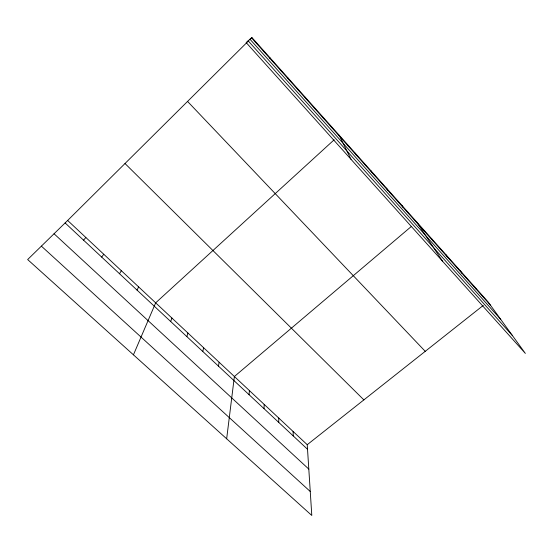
<?xml version="1.0" encoding="UTF-8"?>
<svg xmlns="http://www.w3.org/2000/svg" width="553" height="553" viewBox="0 0 553 553"><rect width="100%" height="100%" fill="white"/><g stroke="black" fill="none" stroke-linecap="round" stroke-linejoin="round"><path stroke-width="0.83" d="M278.747 422.409L278.753 418.047M264.023 408.66L264.189 404.416M249.071 394.704L249.396 390.57M226.661 438.785L234.382 376.517L411.494 226.336M218.456 366.121L219.126 362.243M269.885 58.376L270.009 57.802M202.785 351.487L203.635 347.74M186.866 336.618L187.902 333.01M170.69 321.514L171.914 318.044M133.439 354.826L155.663 302.844L334.143 139.798M137.02 290.083L138.651 286.917M119.503 273.728L121.349 270.721M101.69 257.09L103.757 254.256M83.558 240.161L85.86 237.507M67.653 220.46L307.233 444.702L311.802 515.465L27.65 259.557L67.653 220.46L248.857 40.563M250.08 39.353L251.905 37.535L487.94 301.724L525.35 353.415L246.154 42.56L251.905 37.535M307.233 444.702L483.274 305.415M41.385 246.133L310.261 491.506M54.049 233.76L308.809 469.103M65.116 222.942L307.53 449.285M125.006 163.522L363.874 399.888M187.55 101.427L425.236 351.335M248.152 40.811L512.576 335.768M251.546 37.853L490.331 305.028M249.97 39.222L500.728 319.399M474.142 286.288L476.396 289.44M460.124 270.597L462.232 273.597M445.877 254.65L447.833 257.484M431.395 238.44L433.193 241.101M416.665 221.953L442.518 261.196M401.692 205.191L403.165 207.499M386.457 188.144L387.764 190.267M370.966 170.801L372.086 172.73M355.206 153.16L356.139 154.888M339.169 135.209L351.017 159.312M322.351 116.386L322.89 117.678M305.221 97.217L305.553 98.275M287.781 77.69L287.885 78.512M293.097 431.478L293.249 435.951"/></g></svg>
